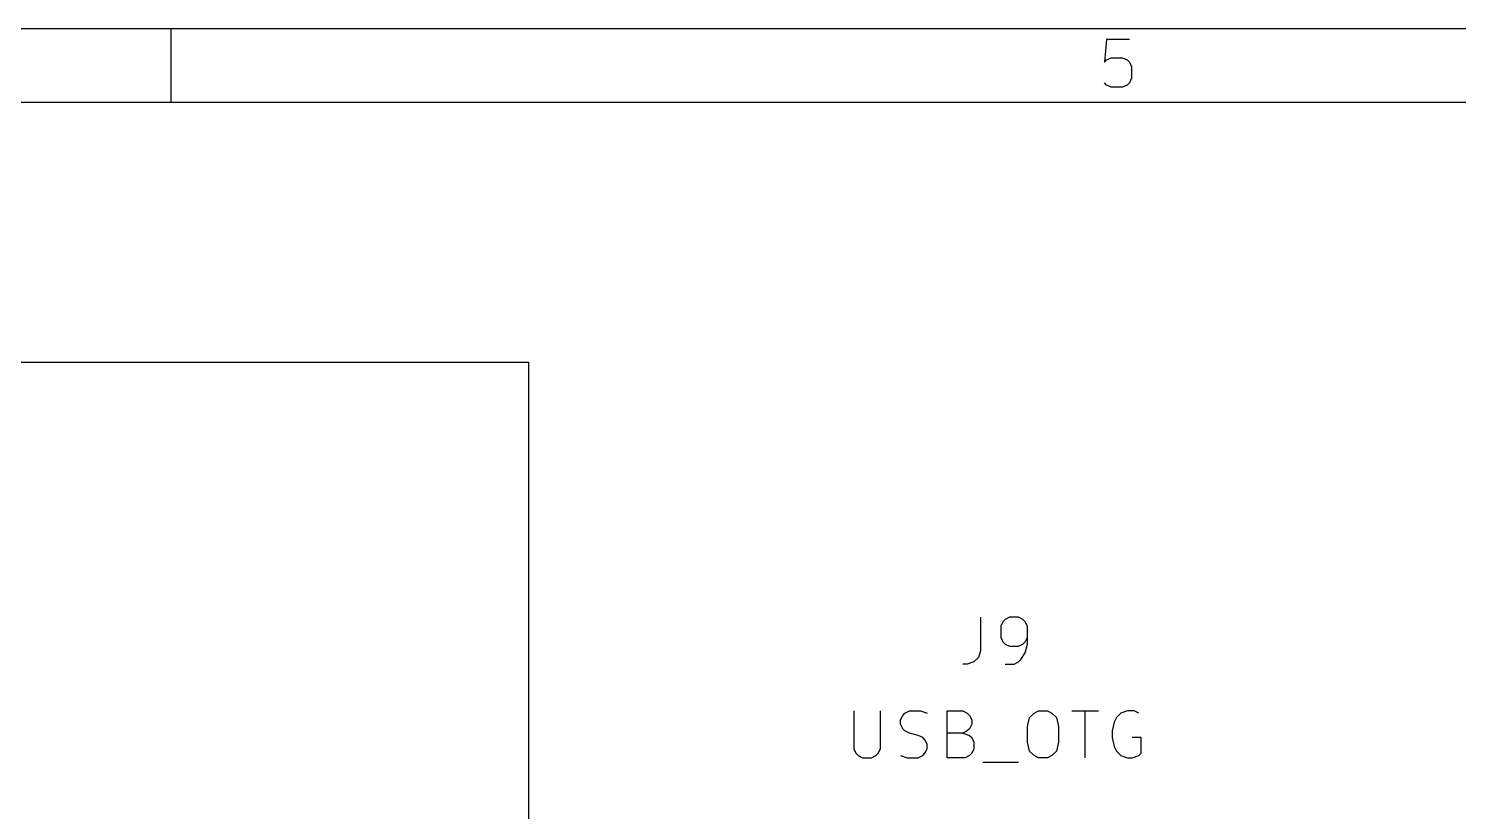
# Model space of a CAD drawing. Extents: x 0.4 to 11.3, y -7.9 to -0.4.
# Drawn here: x 8.115 to 9.644, y -1.23 to -0.394 of the extents above; entities that cross this region are included whole.
import ezdxf

# ---------------------------------------------------------------- set-up
doc = ezdxf.new("R2010")
doc.units = 0
doc.header["$MEASUREMENT"] = 0
for name, color, linetype in [('CYAN2', 4, 'CONTINUOUS'), ('GREEN3', 91, 'CONTINUOUS'), ('RED2', 1, 'CONTINUOUS')]:
    doc.layers.add(name, color=color, linetype=linetype)

msp = doc.modelspace()

# ---------------------------------------------------------------- linework, layer by layer
at = {"layer": 'CYAN2', "linetype": 'CONTINUOUS'}
for p, q in [((9.1333, -1.0228), (9.1333, -1.0585)), ((9.1333, -1.0228), (9.1333, -1.0585)), ((9.1643, -1.0228), (9.1595, -1.0252)), ((9.1643, -1.0228), (9.1595, -1.0252)), ((9.1738, -1.0228), (9.1643, -1.0228)), ((9.1738, -1.0228), (9.1643, -1.0228)), ((9.1786, -1.0252), (9.1738, -1.0228)), ((9.1786, -1.0252), (9.1738, -1.0228)), ((9.1571, -1.0276), (9.1548, -1.0323)), ((9.1571, -1.0276), (9.1548, -1.0323)), ((9.1548, -1.0323), (9.1548, -1.0442)), ((9.1548, -1.0323), (9.1548, -1.0442)), ((9.1595, -1.0252), (9.1571, -1.0276)), ((9.1595, -1.0252), (9.1571, -1.0276)), ((9.1809, -1.0276), (9.1786, -1.0252)), ((9.1809, -1.0276), (9.1786, -1.0252)), ((9.1833, -1.0323), (9.1809, -1.0276)), ((9.1833, -1.0323), (9.1809, -1.0276)), ((9.1833, -1.0514), (9.1833, -1.0323)), ((9.1833, -1.0514), (9.1833, -1.0323)), ((9.1548, -1.0442), (9.1571, -1.049)), ((9.1548, -1.0442), (9.1571, -1.049)), ((9.1571, -1.049), (9.1595, -1.0514)), ((9.1571, -1.049), (9.1595, -1.0514)), ((9.1595, -1.0514), (9.1643, -1.0538)), ((9.1595, -1.0514), (9.1643, -1.0538)), ((9.1643, -1.0538), (9.1738, -1.0538)), ((9.1643, -1.0538), (9.1738, -1.0538)), ((9.1738, -1.0538), (9.1786, -1.0514)), ((9.1738, -1.0538), (9.1786, -1.0514)), ((9.1786, -1.0514), (9.1809, -1.049)), ((9.1786, -1.0514), (9.1809, -1.049)), ((9.1809, -1.049), (9.1833, -1.0442)), ((9.1809, -1.049), (9.1833, -1.0442)), ((9.1809, -1.0609), (9.1833, -1.0514)), ((9.1809, -1.0609), (9.1833, -1.0514)), ((9.1309, -1.0657), (9.1262, -1.0704)), ((9.1309, -1.0657), (9.1262, -1.0704)), ((9.1333, -1.0585), (9.1309, -1.0657)), ((9.1333, -1.0585), (9.1309, -1.0657)), ((9.1738, -1.0704), (9.1762, -1.068)), ((9.1738, -1.0704), (9.1762, -1.068)), ((9.1762, -1.068), (9.1809, -1.0609)), ((9.1762, -1.068), (9.1809, -1.0609)), ((9.119, -1.0728), (9.1143, -1.0728)), ((9.119, -1.0728), (9.1143, -1.0728)), ((9.1262, -1.0704), (9.119, -1.0728)), ((9.1262, -1.0704), (9.119, -1.0728)), ((9.1595, -1.0728), (9.169, -1.0728)), ((9.1595, -1.0728), (9.169, -1.0728)), ((9.169, -1.0728), (9.1738, -1.0704)), ((9.169, -1.0728), (9.1738, -1.0704)), ((8.9976, -1.1228), (8.9976, -1.1633)), ((8.9976, -1.1228), (8.9976, -1.1633)), ((9.0262, -1.1633), (9.0262, -1.1228)), ((9.0262, -1.1633), (9.0262, -1.1228)), ((9.0476, -1.1323), (9.05, -1.1276)), ((9.0476, -1.1323), (9.05, -1.1276)), ((9.05, -1.1276), (9.0524, -1.1252)), ((9.05, -1.1276), (9.0524, -1.1252)), ((9.0524, -1.1252), (9.0571, -1.1228)), ((9.0524, -1.1252), (9.0571, -1.1228)), ((9.0571, -1.1228), (9.069, -1.1228)), ((9.0571, -1.1228), (9.069, -1.1228)), ((9.069, -1.1228), (9.0762, -1.1252)), ((9.069, -1.1228), (9.0762, -1.1252)), ((9.0976, -1.1728), (9.0976, -1.1228)), ((9.0976, -1.1228), (9.1143, -1.1228)), ((9.0976, -1.1728), (9.0976, -1.1228)), ((9.0976, -1.1228), (9.1143, -1.1228)), ((9.1143, -1.1228), (9.119, -1.1252)), ((9.1143, -1.1228), (9.119, -1.1252)), ((9.119, -1.1252), (9.1214, -1.1276)), ((9.119, -1.1252), (9.1214, -1.1276)), ((9.1214, -1.1276), (9.1238, -1.1323)), ((9.1214, -1.1276), (9.1238, -1.1323)), ((9.1833, -1.1395), (9.1857, -1.1299)), ((9.1833, -1.1395), (9.1857, -1.1299)), ((9.1857, -1.1299), (9.1905, -1.1252)), ((9.1857, -1.1299), (9.1905, -1.1252)), ((9.1905, -1.1252), (9.1952, -1.1228)), ((9.1905, -1.1252), (9.1952, -1.1228)), ((9.1952, -1.1228), (9.2048, -1.1228)), ((9.1952, -1.1228), (9.2048, -1.1228)), ((9.2048, -1.1228), (9.2095, -1.1252)), ((9.2048, -1.1228), (9.2095, -1.1252)), ((9.2095, -1.1252), (9.2143, -1.1299)), ((9.2095, -1.1252), (9.2143, -1.1299)), ((9.2143, -1.1299), (9.2167, -1.1395)), ((9.2143, -1.1299), (9.2167, -1.1395)), ((9.2309, -1.1228), (9.2595, -1.1228)), ((9.2309, -1.1228), (9.2595, -1.1228)), ((9.2452, -1.1728), (9.2452, -1.1228)), ((9.2452, -1.1728), (9.2452, -1.1228)), ((9.2786, -1.1299), (9.2762, -1.1347)), ((9.2786, -1.1299), (9.2762, -1.1347)), ((9.2833, -1.1252), (9.2786, -1.1299)), ((9.2833, -1.1252), (9.2786, -1.1299)), ((9.2905, -1.1228), (9.2833, -1.1252)), ((9.2905, -1.1228), (9.2833, -1.1252)), ((9.2976, -1.1228), (9.2905, -1.1228)), ((9.2976, -1.1228), (9.2905, -1.1228)), ((9.3024, -1.1252), (9.2976, -1.1228)), ((9.3024, -1.1252), (9.2976, -1.1228)), ((9.0476, -1.1371), (9.0476, -1.1323)), ((9.0476, -1.1371), (9.0476, -1.1323)), ((9.05, -1.1419), (9.0476, -1.1371)), ((9.05, -1.1419), (9.0476, -1.1371)), ((9.0524, -1.1442), (9.05, -1.1419)), ((9.0524, -1.1442), (9.05, -1.1419)), ((9.0571, -1.1466), (9.0524, -1.1442)), ((9.0571, -1.1466), (9.0524, -1.1442)), ((9.119, -1.1442), (9.1143, -1.1466)), ((9.119, -1.1442), (9.1143, -1.1466)), ((9.1214, -1.1419), (9.119, -1.1442)), ((9.1214, -1.1419), (9.119, -1.1442)), ((9.1238, -1.1371), (9.1214, -1.1419)), ((9.1238, -1.1371), (9.1214, -1.1419)), ((9.1238, -1.1323), (9.1238, -1.1371)), ((9.1238, -1.1323), (9.1238, -1.1371)), ((9.1833, -1.1561), (9.1833, -1.1395)), ((9.1833, -1.1561), (9.1833, -1.1395)), ((9.2167, -1.1395), (9.2167, -1.1561)), ((9.2167, -1.1395), (9.2167, -1.1561)), ((9.2762, -1.1347), (9.2738, -1.1442)), ((9.2762, -1.1347), (9.2738, -1.1442)), ((9.2738, -1.1442), (9.2738, -1.1514)), ((9.2738, -1.1442), (9.2738, -1.1514)), ((9.0667, -1.149), (9.0571, -1.1466)), ((9.0667, -1.149), (9.0571, -1.1466)), ((9.0714, -1.1514), (9.0667, -1.149)), ((9.0714, -1.1514), (9.0667, -1.149)), ((9.0738, -1.1538), (9.0714, -1.1514)), ((9.0738, -1.1538), (9.0714, -1.1514)), ((9.0762, -1.1585), (9.0738, -1.1538)), ((9.0762, -1.1585), (9.0738, -1.1538)), ((9.0762, -1.1633), (9.0762, -1.1585)), ((9.0762, -1.1633), (9.0762, -1.1585)), ((9.1143, -1.1466), (9.0976, -1.1466)), ((9.1143, -1.1466), (9.0976, -1.1466)), ((9.1143, -1.1466), (9.1214, -1.149)), ((9.1143, -1.1466), (9.1214, -1.149)), ((9.1214, -1.149), (9.1238, -1.1514)), ((9.1214, -1.149), (9.1238, -1.1514)), ((9.1238, -1.1514), (9.1262, -1.1561)), ((9.1238, -1.1514), (9.1262, -1.1561)), ((9.1262, -1.1561), (9.1262, -1.1633)), ((9.1262, -1.1561), (9.1262, -1.1633)), ((9.1857, -1.1657), (9.1833, -1.1561)), ((9.1857, -1.1657), (9.1833, -1.1561)), ((9.2167, -1.1561), (9.2143, -1.1657)), ((9.2167, -1.1561), (9.2143, -1.1657)), ((9.2738, -1.1514), (9.2762, -1.1609)), ((9.2738, -1.1514), (9.2762, -1.1609)), ((9.2762, -1.1609), (9.2786, -1.1657)), ((9.2762, -1.1609), (9.2786, -1.1657)), ((9.3048, -1.1514), (9.2952, -1.1514)), ((9.3048, -1.1514), (9.2952, -1.1514)), ((9.3048, -1.168), (9.3048, -1.1514)), ((9.3048, -1.168), (9.3048, -1.1514)), ((8.9976, -1.1633), (9, -1.168)), ((8.9976, -1.1633), (9, -1.168)), ((9, -1.168), (9.0024, -1.1704)), ((9, -1.168), (9.0024, -1.1704)), ((9.0024, -1.1704), (9.0071, -1.1728)), ((9.0024, -1.1704), (9.0071, -1.1728)), ((9.0071, -1.1728), (9.0167, -1.1728)), ((9.0071, -1.1728), (9.0167, -1.1728)), ((9.0167, -1.1728), (9.0214, -1.1704)), ((9.0167, -1.1728), (9.0214, -1.1704)), ((9.0214, -1.1704), (9.0238, -1.168)), ((9.0214, -1.1704), (9.0238, -1.168)), ((9.0238, -1.168), (9.0262, -1.1633)), ((9.0238, -1.168), (9.0262, -1.1633)), ((9.0476, -1.1704), (9.0548, -1.1728)), ((9.0476, -1.1704), (9.0548, -1.1728)), ((9.0548, -1.1728), (9.0667, -1.1728)), ((9.0548, -1.1728), (9.0667, -1.1728)), ((9.0667, -1.1728), (9.0714, -1.1704)), ((9.0667, -1.1728), (9.0714, -1.1704)), ((9.0714, -1.1704), (9.0738, -1.168)), ((9.0714, -1.1704), (9.0738, -1.168)), ((9.0738, -1.168), (9.0762, -1.1633)), ((9.0738, -1.168), (9.0762, -1.1633)), ((9.1167, -1.1728), (9.0976, -1.1728)), ((9.1167, -1.1728), (9.0976, -1.1728)), ((9.1214, -1.1704), (9.1167, -1.1728)), ((9.1214, -1.1704), (9.1167, -1.1728)), ((9.1238, -1.168), (9.1214, -1.1704)), ((9.1238, -1.168), (9.1214, -1.1704)), ((9.1262, -1.1633), (9.1238, -1.168)), ((9.1262, -1.1633), (9.1238, -1.168)), ((9.1905, -1.1704), (9.1857, -1.1657)), ((9.1905, -1.1704), (9.1857, -1.1657)), ((9.1952, -1.1728), (9.1905, -1.1704)), ((9.1952, -1.1728), (9.1905, -1.1704)), ((9.2048, -1.1728), (9.1952, -1.1728)), ((9.2048, -1.1728), (9.1952, -1.1728)), ((9.2095, -1.1704), (9.2048, -1.1728)), ((9.2095, -1.1704), (9.2048, -1.1728)), ((9.2143, -1.1657), (9.2095, -1.1704)), ((9.2143, -1.1657), (9.2095, -1.1704)), ((9.2786, -1.1657), (9.2833, -1.1704)), ((9.2786, -1.1657), (9.2833, -1.1704)), ((9.2833, -1.1704), (9.2905, -1.1728)), ((9.2833, -1.1704), (9.2905, -1.1728)), ((9.2905, -1.1728), (9.2952, -1.1728)), ((9.2905, -1.1728), (9.2952, -1.1728)), ((9.2952, -1.1728), (9.3024, -1.1704)), ((9.2952, -1.1728), (9.3024, -1.1704)), ((9.3024, -1.1704), (9.3048, -1.168)), ((9.3024, -1.1704), (9.3048, -1.168)), ((9.1357, -1.1776), (9.1738, -1.1776)), ((9.1357, -1.1776), (9.1738, -1.1776))]:
    msp.add_line(p, q, dxfattribs=at)
at = {"layer": 'GREEN3', "linetype": 'CONTINUOUS'}
for p, q in [((6.25, -0.75), (8.65, -0.75)), ((8.65, -0.75), (8.65, -1.35))]:
    msp.add_line(p, q, dxfattribs=at)
at = {"layer": 'RED2', "linetype": 'CONTINUOUS'}
for p, q in [((0.3937, -0.3937), (11.2993, -0.3937)), ((8.2677, -0.4724), (8.2677, -0.3937)), ((9.268, -0.4053), (9.2656, -0.4296)), ((9.2924, -0.4053), (9.268, -0.4053)), ((9.2656, -0.4296), (9.268, -0.4272)), ((9.268, -0.4272), (9.2729, -0.4248)), ((9.2729, -0.4248), (9.2851, -0.4248)), ((9.2851, -0.4248), (9.29, -0.4272)), ((9.29, -0.4272), (9.2924, -0.4296)), ((9.2924, -0.4296), (9.2948, -0.4345)), ((9.2948, -0.4345), (9.2948, -0.4467)), ((9.268, -0.454), (9.2656, -0.4516)), ((9.2729, -0.4564), (9.268, -0.454)), ((9.2851, -0.4564), (9.2729, -0.4564)), ((9.29, -0.454), (9.2851, -0.4564)), ((9.2924, -0.4516), (9.29, -0.454)), ((9.2948, -0.4467), (9.2924, -0.4516)), ((0.4724, -0.4724), (11.2206, -0.4724))]:
    msp.add_line(p, q, dxfattribs=at)

doc.saveas('drawing.dxf')
